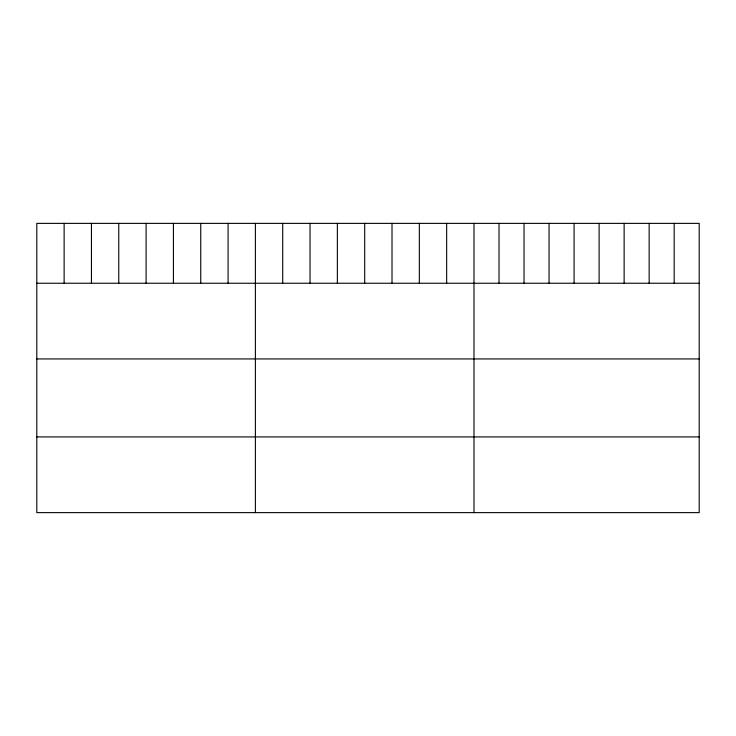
<?xml version="1.0" encoding="UTF-8"?>
<svg xmlns="http://www.w3.org/2000/svg" width="736" height="736" viewBox="0 0 736 736"><rect width="100%" height="100%" fill="white"/><g stroke="black" fill="none" stroke-linecap="round" stroke-linejoin="round"><path stroke-width="1.1" d="M699.2 283.24L699.2 512.624L36.8 512.624L36.8 223.376L699.2 223.376L699.2 283.24L36.8 283.24M36.8 358.938L699.2 358.938M36.8 436.926L699.2 436.926M674.176 223.376L674.176 283.24M649.152 223.376L649.152 283.24M624.128 223.376L624.128 283.24M599.104 223.376L599.104 283.24M574.08 223.376L574.08 283.24M549.056 223.376L549.056 283.24M524.032 223.376L524.032 283.24M499.008 223.376L499.008 283.24M473.984 223.376L473.984 512.624M446.66 223.376L446.66 283.24M419.336 223.376L419.336 283.24M392.012 223.376L392.012 283.24M364.688 223.376L364.688 283.24M337.364 223.376L337.364 283.24M310.04 223.376L310.04 283.24M282.716 223.376L282.716 283.24M255.392 223.376L255.392 512.624M228.068 223.376L228.068 283.24M200.744 223.376L200.744 283.24M173.42 223.376L173.42 283.24M146.096 223.376L146.096 283.24M118.772 223.376L118.772 283.24M91.448 223.376L91.448 283.24M64.124 223.376L64.124 283.24"/></g></svg>
